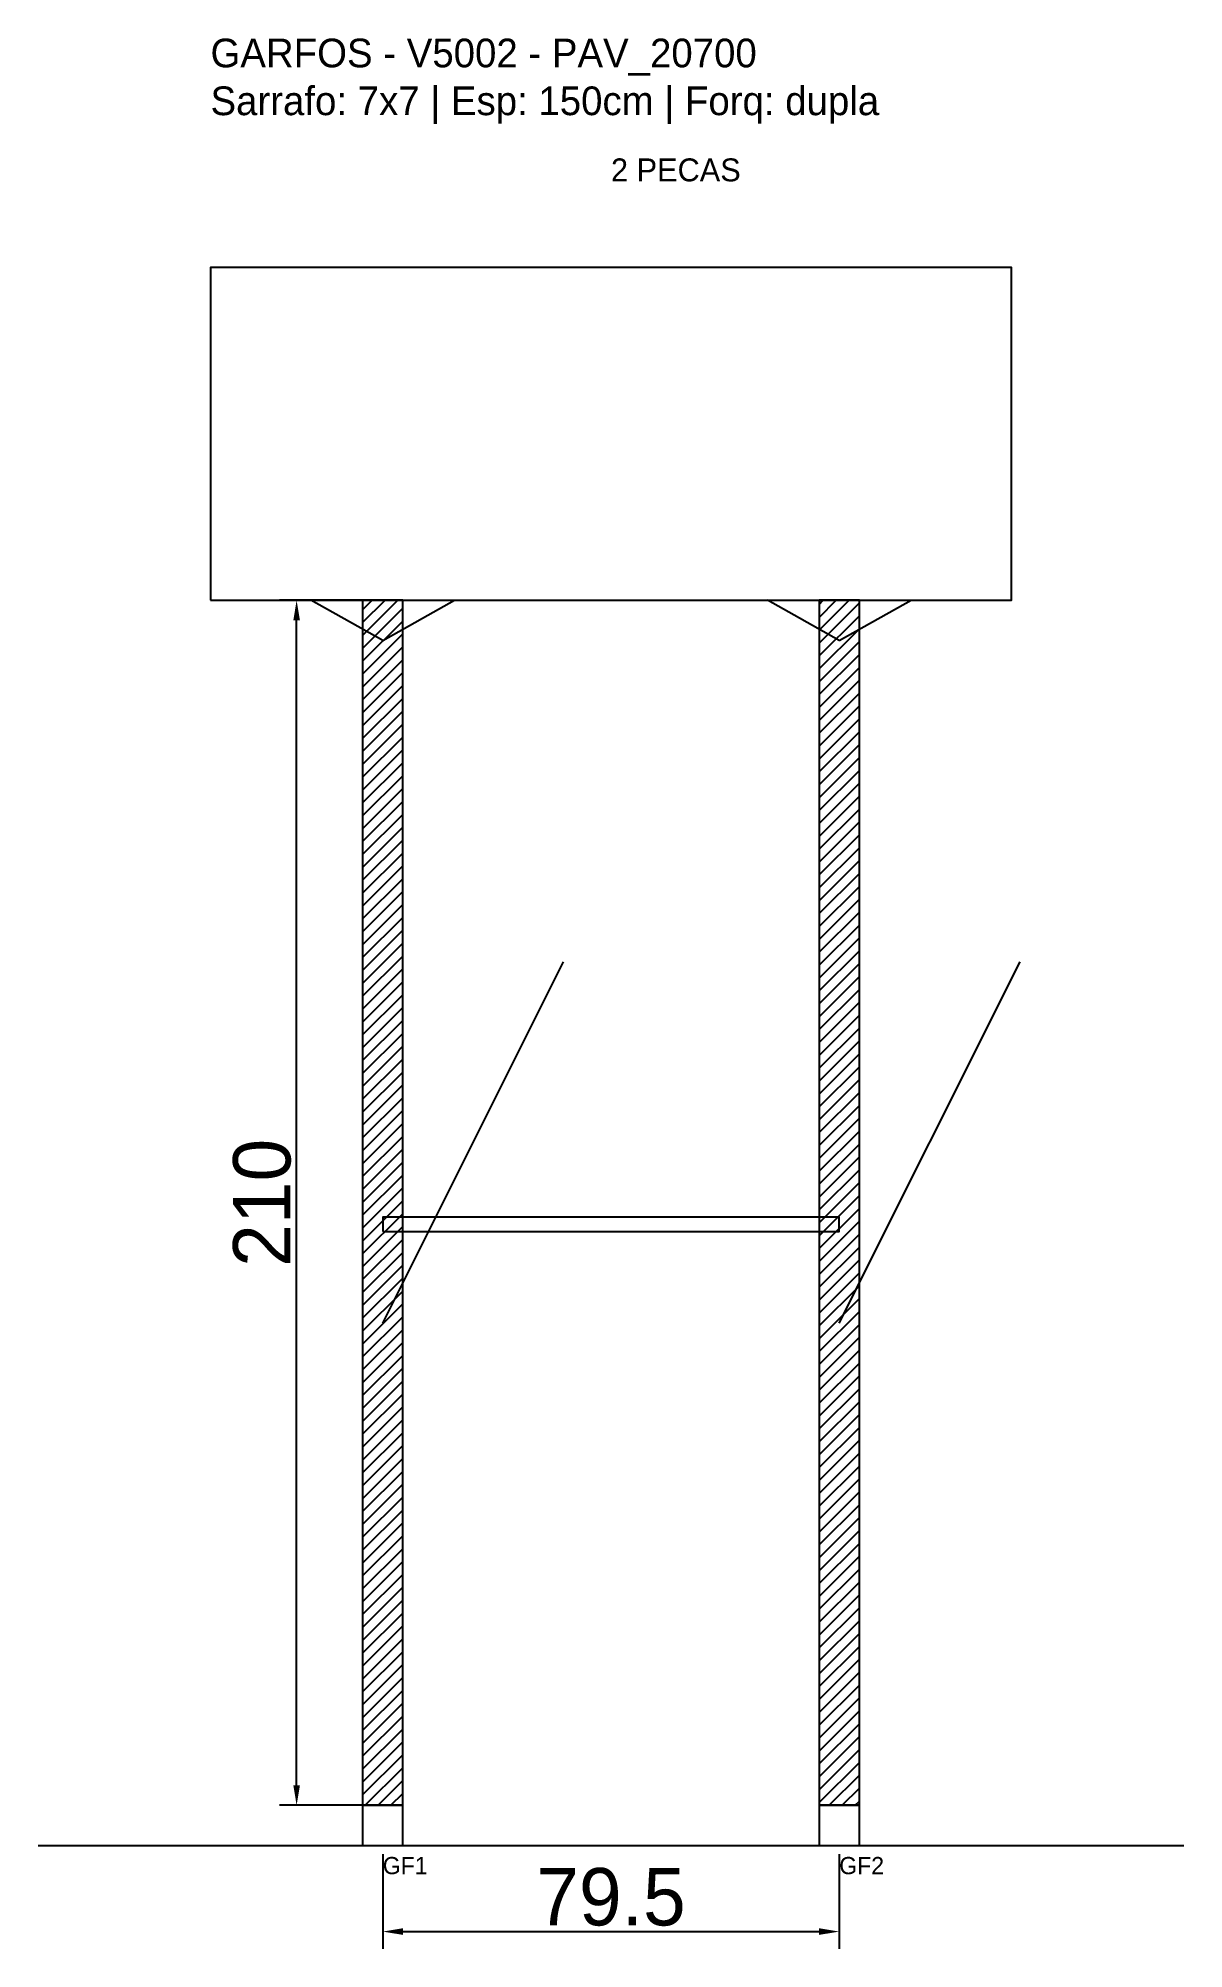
# Model space of a CAD drawing. Header units: metres. Extents: x -30 to 170, y -25 to 308.
import ezdxf

# ---------------------------------------------------------------- set-up
doc = ezdxf.new("R2010")
doc.units = ezdxf.units.M
for name, color, linetype in [('BARRA_ANCORAGEM', 1, 'Continuous'), ('COTA', 241, 'Continuous'), ('GARFOS OK', 3, 'Continuous'), ('NOME DA VIGA', 6, 'Continuous'), ('SARR_7x7', 40, 'Continuous'), ('TIRAS REESCORAMENTO', 252, 'Continuous'), ('VIGAS', 3, 'Continuous')]:
    doc.layers.add(name, color=color, linetype=linetype)
doc.dimstyles.new('EZ DXF', dxfattribs={"dimtxt": 10, "dimasz": 3.5, "dimexe": 3, "dimexo": 1.5, "dimgap": 1, "dimtad": 1, "dimdec": 1, "dimdsep": 46, "dimcen": 2.5, "dimazin": 3, "dimtfac": 1, "dimtmove": 0, "dimatfit": 3})

msp = doc.modelspace()

# ---------------------------------------------------------------- hatches: boundary and pattern name
at = {"layer": 'COTA'}
h = msp.add_hatch(dxfattribs=at)
h.set_pattern_fill('ANSI31', scale=0.5)
h.paths.add_polyline_path([(26.5, 0), (33.5, 0), (33.5, 210), (26.5, 210)])
h = msp.add_hatch(dxfattribs=at)
h.set_pattern_fill('ANSI31', scale=0.5)
h.paths.add_polyline_path([(106, 0), (113, 0), (113, 210), (106, 210)])

# ---------------------------------------------------------------- linework, layer by layer
at = {"layer": 'BARRA_ANCORAGEM'}
for p, q in [((30, 84), (61.5, 147)), ((109.5, 84), (141, 147))]:
    msp.add_line(p, q, dxfattribs=at)
at = {"layer": 'GARFOS OK'}
for p, q in [((30, 203), (17.5, 210)), ((17.5, 210), (42.5, 210)), ((30, 203), (42.5, 210)), ((109.5, 203), (97, 210)), ((97, 210), (122, 210)), ((109.5, 203), (122, 210))]:
    msp.add_line(p, q, dxfattribs=at)
at = {"layer": 'GARFOS OK', "linetype": 'CONTINUOUS'}
msp.add_line((-30, -7), (169.5, -7), dxfattribs=at)
at = {"layer": 'GARFOS OK'}
for points in [[(26.5, 0), (33.5, 0), (33.5, 210), (26.5, 210), (26.5, 0)], [(106, 0), (113, 0), (113, 210), (106, 210), (106, 0)]]:
    msp.add_lwpolyline(points, dxfattribs=at)
at = {"layer": 'SARR_7x7'}
for points in [[(26.5, -7), (33.5, -7), (33.5, 0), (26.5, 0), (26.5, -7)], [(106, -7), (113, -7), (113, 0), (106, 0), (106, -7)]]:
    msp.add_lwpolyline(points, dxfattribs=at)
at = {"layer": 'TIRAS REESCORAMENTO'}
msp.add_lwpolyline([(30, 100), (109.5, 100), (109.5, 102.5), (30, 102.5), (30, 100)], dxfattribs=at)
at = {"layer": 'VIGAS'}
msp.add_lwpolyline([(0, 210), (139.5, 210), (139.5, 268), (0, 268), (0, 210)], dxfattribs=at)

# ---------------------------------------------------------------- texts
at = {"layer": 'NOME DA VIGA'}
for s, height, p in [('2 PECAS', 4, (69.75, 283)), ('GF1', 3, (30, -12)), ('GF2', 3, (109.5, -12))]:
    msp.add_text(s, height=height, dxfattribs=at).set_placement(p)
at = {"layer": 'NOME DA VIGA', "insert": (0, 293), "char_height": 5, "attachment_point": 7}
msp.add_mtext('GARFOS - V5002 - PAV_20700\\PSarrafo: 7x7 | Esp: 150cm | Forq: dupla', dxfattribs=at)

# ---------------------------------------------------------------- dimensions: what is measured, and where the dimension line sits
at = {"layer": 'COTA'}
msp.add_linear_dim(base=(15, 0), p1=(30, 0), p2=(30, 210), angle=90, dimstyle='EZ DXF', dxfattribs=at).render()
msp.add_linear_dim(base=(30, -22), p1=(30, -7), p2=(109.5, -7), dimstyle='EZ DXF', dxfattribs=at).render()

doc.saveas('drawing.dxf')
